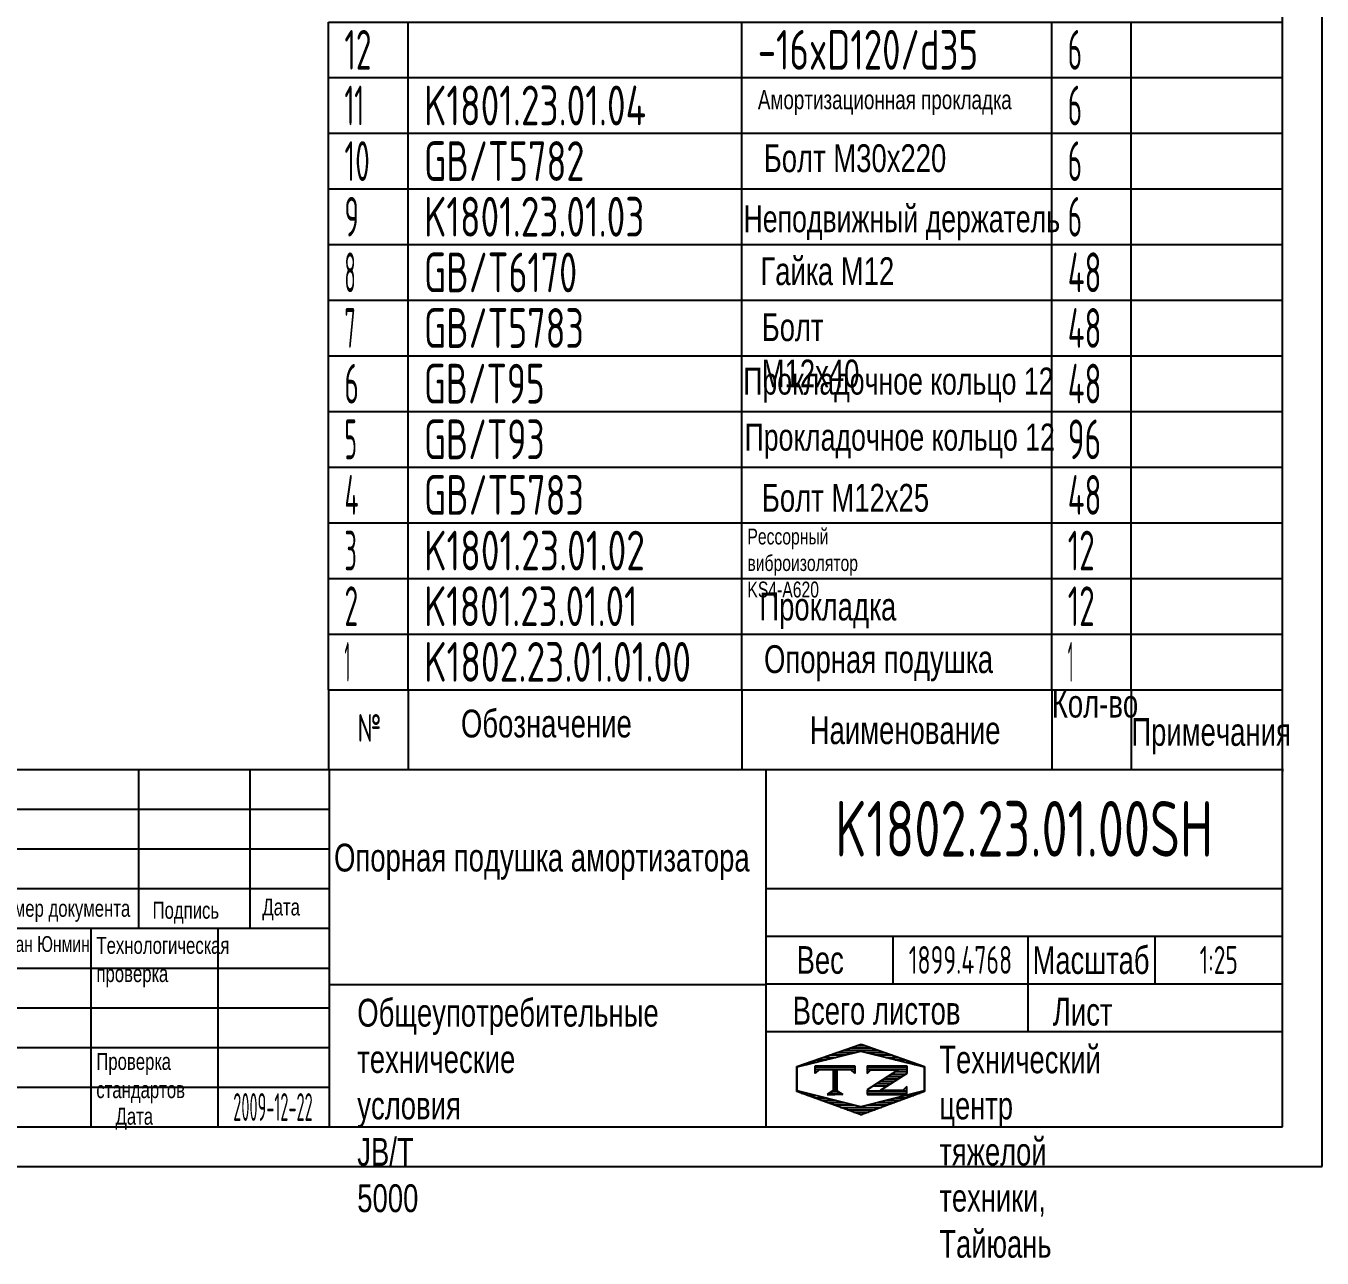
# Model space of a CAD drawing. Header units: millimetres. Extents: x 0 to 10500, y -288 to 7425.
# Drawn here: x 6423 to 10500, y -288 to 3588 of the extents above; entities that cross this region are included whole.
import ezdxf
from ezdxf.enums import TextEntityAlignment as Align

# ---------------------------------------------------------------- set-up
doc = ezdxf.new("R2010")
doc.units = ezdxf.units.MM
doc.header["$LTSCALE"] = 250
doc.linetypes.add('G', pattern=[2, 1.25, -0.25, 0.25, -0.25])
for name, color, linetype in [('01', 7, 'Continuous'), ('02', 1, 'Continuous'), ('05', 142, 'G'), ('11', 3, 'Continuous'), ('THICK', 7, 'Continuous')]:
    doc.layers.add(name, color=color, linetype=linetype)
doc.styles.get("Standard").update_dxf_attribs({"font": 'isocp', "width": 0.707, "bigfont": 'intecad.shx'})

# ---------------------------------------------------------------- blocks, each defined once
blk = doc.blocks.new('*U166')
at = {"layer": '01'}
for points in [[(415, 5), (415, 292)], [(25, 5), (415, 5)]]:
    blk.add_lwpolyline(points, dxfattribs=at)
at = {"layer": '02'}
for points in [[(420, 0), (420, 297)], [(0, 0), (420, 0)]]:
    blk.add_lwpolyline(points, dxfattribs=at)
blk = doc.blocks.new('*U168')
at = {"layer": '01'}
for p, q in [((0, -175), (0, 0)), ((3000, -175), (3000, 0))]:
    blk.add_line(p, q, dxfattribs=at)
at = {"layer": '02'}
for p, q in [((0, 0), (250, 0)), ((250, -175), (250, 0)), ((250, 0), (1300, 0)), ((1300, -175), (1300, 0)), ((1300, 0), (2275, 0)), ((2275, -175), (2275, 0)), ((2275, 0), (2525, 0)), ((2525, -175), (2525, 0)), ((2525, 0), (3000, 0))]:
    blk.add_line(p, q, dxfattribs=at)
blk = doc.blocks.new('*U169')
at = {"layer": '01'}
for p, q in [((0, -175), (0, 0)), ((3000, -175), (3000, 0))]:
    blk.add_line(p, q, dxfattribs=at)
at = {"layer": '02'}
for p, q in [((0, 0), (250, 0)), ((250, -175), (250, 0)), ((250, 0), (1300, 0)), ((1300, -175), (1300, 0)), ((1300, 0), (2275, 0)), ((2275, -175), (2275, 0)), ((2275, 0), (2525, 0)), ((2525, -175), (2525, 0)), ((2525, 0), (3000, 0))]:
    blk.add_line(p, q, dxfattribs=at)
blk = doc.blocks.new('*U170')
at = {"layer": '01'}
for p, q in [((0, -175), (0, 0)), ((3000, -175), (3000, 0))]:
    blk.add_line(p, q, dxfattribs=at)
at = {"layer": '02'}
for p, q in [((0, 0), (250, 0)), ((250, -175), (250, 0)), ((250, 0), (1300, 0)), ((1300, -175), (1300, 0)), ((1300, 0), (2275, 0)), ((2275, -175), (2275, 0)), ((2275, 0), (2525, 0)), ((2525, -175), (2525, 0)), ((2525, 0), (3000, 0))]:
    blk.add_line(p, q, dxfattribs=at)
blk = doc.blocks.new('*U171')
at = {"layer": '01'}
for p, q in [((0, -175), (0, 0)), ((3000, -175), (3000, 0))]:
    blk.add_line(p, q, dxfattribs=at)
at = {"layer": '02'}
for p, q in [((0, 0), (250, 0)), ((250, -175), (250, 0)), ((250, 0), (1300, 0)), ((1300, -175), (1300, 0)), ((1300, 0), (2275, 0)), ((2275, -175), (2275, 0)), ((2275, 0), (2525, 0)), ((2525, -175), (2525, 0)), ((2525, 0), (3000, 0))]:
    blk.add_line(p, q, dxfattribs=at)
blk = doc.blocks.new('*U172')
at = {"layer": '01'}
for p, q in [((0, -175), (0, 0)), ((3000, -175), (3000, 0))]:
    blk.add_line(p, q, dxfattribs=at)
at = {"layer": '02'}
for p, q in [((0, 0), (250, 0)), ((250, -175), (250, 0)), ((250, 0), (1300, 0)), ((1300, -175), (1300, 0)), ((1300, 0), (2275, 0)), ((2275, -175), (2275, 0)), ((2275, 0), (2525, 0)), ((2525, -175), (2525, 0)), ((2525, 0), (3000, 0))]:
    blk.add_line(p, q, dxfattribs=at)
blk = doc.blocks.new('*U173')
at = {"layer": '01'}
for p, q in [((0, -175), (0, 0)), ((3000, -175), (3000, 0))]:
    blk.add_line(p, q, dxfattribs=at)
at = {"layer": '02'}
for p, q in [((0, 0), (250, 0)), ((250, -175), (250, 0)), ((250, 0), (1300, 0)), ((1300, -175), (1300, 0)), ((1300, 0), (2275, 0)), ((2275, -175), (2275, 0)), ((2275, 0), (2525, 0)), ((2525, -175), (2525, 0)), ((2525, 0), (3000, 0))]:
    blk.add_line(p, q, dxfattribs=at)
blk = doc.blocks.new('*U174')
at = {"layer": '01'}
for p, q in [((0, -175), (0, 0)), ((3000, -175), (3000, 0))]:
    blk.add_line(p, q, dxfattribs=at)
at = {"layer": '02'}
for p, q in [((0, 0), (250, 0)), ((250, -175), (250, 0)), ((250, 0), (1300, 0)), ((1300, -175), (1300, 0)), ((1300, 0), (2275, 0)), ((2275, -175), (2275, 0)), ((2275, 0), (2525, 0)), ((2525, -175), (2525, 0)), ((2525, 0), (3000, 0))]:
    blk.add_line(p, q, dxfattribs=at)
blk = doc.blocks.new('*U175')
at = {"layer": '01'}
for p, q in [((0, -175), (0, 0)), ((3000, -175), (3000, 0))]:
    blk.add_line(p, q, dxfattribs=at)
at = {"layer": '02'}
for p, q in [((0, 0), (250, 0)), ((250, -175), (250, 0)), ((250, 0), (1300, 0)), ((1300, -175), (1300, 0)), ((1300, 0), (2275, 0)), ((2275, -175), (2275, 0)), ((2275, 0), (2525, 0)), ((2525, -175), (2525, 0)), ((2525, 0), (3000, 0))]:
    blk.add_line(p, q, dxfattribs=at)
blk = doc.blocks.new('*U176')
at = {"layer": '01'}
for p, q in [((0, -175), (0, 0)), ((3000, -175), (3000, 0))]:
    blk.add_line(p, q, dxfattribs=at)
at = {"layer": '02'}
for p, q in [((0, 0), (250, 0)), ((250, -175), (250, 0)), ((250, 0), (1300, 0)), ((1300, -175), (1300, 0)), ((1300, 0), (2275, 0)), ((2275, -175), (2275, 0)), ((2275, 0), (2525, 0)), ((2525, -175), (2525, 0)), ((2525, 0), (3000, 0))]:
    blk.add_line(p, q, dxfattribs=at)
blk = doc.blocks.new('*U177')
at = {"layer": '01'}
for p, q in [((0, -175), (0, 0)), ((3000, -175), (3000, 0))]:
    blk.add_line(p, q, dxfattribs=at)
at = {"layer": '02'}
for p, q in [((0, 0), (250, 0)), ((250, -175), (250, 0)), ((250, 0), (1300, 0)), ((1300, -175), (1300, 0)), ((1300, 0), (2275, 0)), ((2275, -175), (2275, 0)), ((2275, 0), (2525, 0)), ((2525, -175), (2525, 0)), ((2525, 0), (3000, 0))]:
    blk.add_line(p, q, dxfattribs=at)
blk = doc.blocks.new('*U178')
at = {"layer": '01'}
for p, q in [((0, -175), (0, 0)), ((3000, -175), (3000, 0))]:
    blk.add_line(p, q, dxfattribs=at)
at = {"layer": '02'}
for p, q in [((0, 0), (250, 0)), ((250, -175), (250, 0)), ((250, 0), (1300, 0)), ((1300, -175), (1300, 0)), ((1300, 0), (2275, 0)), ((2275, -175), (2275, 0)), ((2275, 0), (2525, 0)), ((2525, -175), (2525, 0)), ((2525, 0), (3000, 0))]:
    blk.add_line(p, q, dxfattribs=at)
blk = doc.blocks.new('*U179')
at = {"layer": '01'}
for p, q in [((0, -175), (0, 0)), ((3000, -175), (3000, 0))]:
    blk.add_line(p, q, dxfattribs=at)
at = {"layer": '02'}
for p, q in [((0, 0), (250, 0)), ((250, -175), (250, 0)), ((250, 0), (1300, 0)), ((1300, -175), (1300, 0)), ((1300, 0), (2275, 0)), ((2275, -175), (2275, 0)), ((2275, 0), (2525, 0)), ((2525, -175), (2525, 0)), ((2525, 0), (3000, 0))]:
    blk.add_line(p, q, dxfattribs=at)
blk = doc.blocks.new('*X194')
at = {"color": 0}
for p, q in [((127.06, 7.8), (132.06, 7.8)), ((127.06, 7.5), (132.06, 7.5)), ((127.06, 7.2), (127.32, 7.2)), ((129.7, 6.6), (131.51, 6.6)), ((130.16, 6.9), (131.98, 6.9)), ((130.62, 7.2), (132.06, 7.2)), ((127.84, 5.4), (129.64, 5.4)), ((128.3, 5.7), (130.1, 5.7)), ((128.77, 6), (130.57, 6)), ((129.23, 6.3), (131.04, 6.3))]:
    blk.add_line(p, q, dxfattribs=at)
blk = doc.blocks.new('*X195')
at = {"color": 0}
for p, q in [((131.84, 5.1), (132.06, 5.1)), ((127.06, 4.8), (132.06, 4.8)), ((127.06, 4.5), (132.06, 4.5))]:
    blk.add_line(p, q, dxfattribs=at)
blk = doc.blocks.new('*X193')
at = {"color": 0}
for p, q in [((122.34, 4.5), (123.72, 4.5)), ((122.82, 4.8), (123.24, 4.8))]:
    blk.add_line(p, q, dxfattribs=at)
blk = doc.blocks.new('*X192')
at = {"color": 0}
for p, q in [((120.53, 7.8), (125.53, 7.8)), ((120.53, 7.5), (125.53, 7.5)), ((120.53, 7.2), (120.79, 7.2)), ((125.27, 7.2), (125.53, 7.2))]:
    blk.add_line(p, q, dxfattribs=at)
blk = doc.blocks.new('*X191')
at = {"color": 0}
for p, q in [((124.1, 9.9), (128.52, 9.9)), ((124.97, 10.2), (127.67, 10.2)), ((125.83, 10.5), (126.82, 10.5)), ((119.8, 8.4), (120.72, 8.4)), ((120.66, 8.7), (121.92, 8.7)), ((121.52, 9), (123.12, 9)), ((122.38, 9.3), (124.32, 9.3)), ((123.24, 9.6), (125.52, 9.6)), ((127.02, 9.6), (129.37, 9.6)), ((128.22, 9.3), (130.22, 9.3)), ((129.42, 9), (131.07, 9)), ((130.62, 8.7), (131.92, 8.7)), ((131.82, 8.4), (132.77, 8.4)), ((118.22, 7.8), (118.32, 7.8)), ((118.22, 7.5), (118.27, 7.5)), ((118.22, 7.2), (118.27, 7.2)), ((118.22, 6.9), (118.27, 6.9)), ((118.22, 6.6), (118.27, 6.6)), ((118.94, 8.1), (119.52, 8.1)), ((133.02, 8.1), (133.62, 8.1)), ((134.22, 7.8), (134.32, 7.8)), ((134.27, 7.5), (134.32, 7.5)), ((134.27, 7.2), (134.32, 7.2)), ((134.27, 6.9), (134.32, 6.9)), ((134.27, 6.6), (134.32, 6.6)), ((118.22, 6.3), (118.27, 6.3)), ((118.22, 6), (118.27, 6)), ((118.22, 5.7), (118.27, 5.7)), ((118.22, 5.4), (118.27, 5.4)), ((118.22, 5.1), (118.27, 5.1)), ((134.27, 6.3), (134.32, 6.3)), ((134.27, 6), (134.32, 6)), ((134.27, 5.7), (134.32, 5.7)), ((134.27, 5.4), (134.32, 5.4)), ((134.27, 5.1), (134.32, 5.1)), ((118.22, 4.8), (118.27, 4.8)), ((118.79, 4.5), (119.42, 4.5)), ((119.61, 4.2), (120.62, 4.2)), ((120.43, 3.9), (121.82, 3.9)), ((121.26, 3.6), (123.02, 3.6)), ((122.08, 3.3), (124.22, 3.3)), ((128.32, 3.3), (130.51, 3.3)), ((129.52, 3.6), (131.32, 3.6)), ((130.72, 3.9), (132.14, 3.9)), ((131.92, 4.2), (132.95, 4.2)), ((133.12, 4.5), (133.76, 4.5)), ((134.27, 4.8), (134.32, 4.8)), ((122.91, 3), (125.42, 3)), ((123.73, 2.7), (128.89, 2.7)), ((124.55, 2.4), (128.07, 2.4)), ((125.38, 2.1), (127.26, 2.1)), ((126.2, 1.8), (126.45, 1.8)), ((127.12, 3), (129.7, 3))]:
    blk.add_line(p, q, dxfattribs=at)

msp = doc.modelspace()

# ---------------------------------------------------------------- linework, layer by layer
at = {"layer": '01'}
for p, q in [((7375, 1500), (10375, 1500)), ((7375, 1500), (7375, 1248.985)), ((7625, 1500), (7625, 1248.985)), ((8675, 1500), (8675, 1248.985)), ((9650, 1500), (9650, 1248.985)), ((9900, 1500), (9900, 1248.985))]:
    msp.add_line(p, q, dxfattribs=at)
for p in [(10375, 1250), (10375, 1246.4), (10375, 1243.87), (10375, 1243.423)]:
    msp.add_point(p, dxfattribs=at)
at = {"layer": 'THICK'}
for p, q in [((5875.651, 1248.985), (10375, 1248.985)), ((6778.248, 749.436), (6778.248, 1248.985)), ((7127.932, 749.436), (7127.932, 1248.985)), ((7377.707, 125), (7377.707, 1248.985)), ((8751.466, 125), (8751.466, 1248.985)), ((10375, 125), (10375, 1248.985)), ((5879.06, 874.323), (7377.707, 874.323)), ((8751.466, 874.323), (10375, 874.323)), ((5879.06, 749.436), (7377.707, 749.436)), ((6628.383, 125), (6628.383, 749.436)), ((7028.023, 125), (7028.023, 749.436)), ((8751.466, 724.459), (10375, 724.459)), ((9151.105, 574.594), (9151.105, 724.459)), ((9575.722, 424.729), (9575.722, 724.459)), ((9975.361, 574.594), (9975.361, 724.459)), ((7377.707, 572.429), (8751.466, 572.429)), ((8751.466, 574.594), (10375, 574.594)), ((8751.466, 424.729), (10375, 424.729)), ((5879.06, 125), (10375, 125))]:
    msp.add_line(p, q, dxfattribs=at)
at = {"layer": 'THICK', "color": 3}
for p, q in [((5879.06, 1124.098), (7377.707, 1124.098)), ((5879.06, 999.211), (7377.707, 999.211)), ((5879.06, 624.549), (7377.707, 624.549)), ((5879.06, 499.662), (7377.707, 499.662)), ((5879.06, 374.774), (7377.707, 374.774)), ((8847.681, 314.981), (9050.124, 385.491)), ((9050.124, 385.491), (9249.938, 314.981)), ((8848.996, 313.393), (9048.815, 363.348)), ((9048.815, 363.348), (9248.635, 313.393)), ((8847.681, 236.457), (8847.681, 314.981)), ((8848.996, 238.46), (8848.996, 313.393)), ((8905.419, 292.332), (8905.419, 317.309)), ((8905.419, 317.309), (9030.307, 317.309)), ((8917.908, 304.821), (8905.419, 292.332)), ((9017.818, 304.821), (8917.908, 304.821)), ((8962.398, 304.94), (8962.398, 236.432)), ((8967.861, 304.94), (8967.861, 236.432)), ((8974.105, 304.94), (8974.105, 236.432)), ((9030.307, 292.332), (9017.818, 304.821)), ((9030.307, 317.309), (9030.307, 292.332)), ((9068.549, 317.309), (9068.549, 292.332)), ((9068.549, 317.309), (9193.436, 317.309)), ((9068.549, 292.332), (9081.038, 304.821)), ((9166.895, 304.821), (9068.549, 241.19)), ((9081.038, 304.821), (9166.895, 304.821)), ((9193.433, 292.57), (9129.451, 251.622)), ((9193.436, 317.309), (9193.436, 292.332)), ((9248.635, 313.393), (9248.635, 238.46)), ((9249.938, 314.981), (9249.938, 236.457)), ((5879.06, 249.887), (7377.707, 249.887)), ((9129.451, 251.622), (9110.363, 239.406)), ((9193.433, 251.895), (9180.944, 239.406)), ((9193.433, 226.917), (9193.433, 251.895)), ((9050.124, 162.741), (8847.681, 236.457)), ((9048.815, 188.505), (8848.996, 238.46)), ((8967.861, 242.141), (8943.665, 226.917)), ((8943.665, 226.917), (8967.861, 226.917)), ((8967.861, 242.141), (8992.058, 226.917)), ((8992.058, 226.917), (8967.861, 226.917)), ((9248.635, 238.46), (9048.815, 188.505)), ((9249.938, 236.457), (9050.124, 162.741)), ((9068.549, 241.19), (9068.549, 226.917)), ((9068.549, 226.917), (9193.433, 226.917)), ((9180.944, 239.406), (9110.363, 239.406))]:
    msp.add_line(p, q, dxfattribs=at)

# ---------------------------------------------------------------- block references
at = {"layer": '01', "xscale": 25, "yscale": 25, "zscale": 25}
msp.add_blockref('*U166', (0, 0), dxfattribs=at)
at = {"layer": '01'}
for name, p in [('*U179', (7375, 3600)), ('*U178', (7375, 3425)), ('*U177', (7375, 3250)), ('*U176', (7375, 3075)), ('*U175', (7375, 2900)), ('*U174', (7375, 2725)), ('*U173', (7375, 2550)), ('*U172', (7375, 2375)), ('*U171', (7375, 2200)), ('*U170', (7375, 2025)), ('*U169', (7375, 1850)), ('*U168', (7375, 1675))]:
    msp.add_blockref(name, p, dxfattribs=at)
at = {"layer": 'THICK', "color": 3, "xscale": 24.97744388268302, "yscale": 24.97744388267324, "zscale": 24.97744388267331}
for name in ['*X191', '*X192', '*X194', '*X195', '*X193']:
    msp.add_blockref(name, (5894.857, 118.897), dxfattribs=at)

# ---------------------------------------------------------------- texts
at = {"insert": (6324.33, 725.022), "char_height": 49.84, "attachment_point": 1}
msp.add_mtext('{\\fArial|b0|i0|c204|p34;\\C3;Чжан Юнмин}', dxfattribs=at)
at = {"layer": '01', "attachment_point": 1}
for s, insert, char_height in [('{\\fArial|b0|i0|c204|p34;\\C3;Амортизационная прокладка}', (8725.333, 3385.816), 60), ('{\\fArial|b0|i0|c204|p34;\\C3;Болт М30х220}', (8743.706, 3215.358), 87.5), ('{\\fArial|b0|i0|c204|p34;\\C3;Неподвижный держатель}', (8680.048, 3023.921), 85), ('{\\fArial|b0|i0|c204|p34;\\C3;Гайка М12}', (8733.141, 2860.024), 87.5), ('{\\fArial|b0|i0|c204|p34;\\C3;Прокладочное кольцо 12}', (8679.249, 2513.237), 85), ('{\\fArial|b0|i0|c204|p34;\\C3;Прокладочное кольцо 12}', (8683.343, 2337.012), 85), ('{\\fArial|b0|i0|c204|p34;\\C3;Болт М12х25}', (8737.807, 2147.315), 87.5), ('{\\fArial|b0|i0|c204|p34;\\C3;Прокладка}', (8729.935, 1805.312), 87.5), ('{\\fArial|b0|i0|c204|p34;\\C3;Опорная подушка}', (8744.654, 1639.871), 87.5), ('{\\fArial|b0|i0|c204|p34;Кол-во}', (9650, 1500), 87.5), ('{\\fArial|b0|i0|c204|p34;Обозначение}', (7791.368, 1437.301), 87.5), ('{\\Fisocp,intecad|c204;№}', (7465.969, 1423.368), 87.5), ('{\\fArial|b0|i0|c204|p34;Наименование}', (8888.427, 1416.401), 87.5), ('{\\fArial|b0|i0|c204|p34;Примечания}', (9900, 1411.008), 87.5), ('{\\fArial|b0|i0|c204|p34;\\C3;Опорная подушка амортизатора}', (7392.19, 1015.739), 87.5), ('{\\fArial|b0|i0|c204|p34;Номер документа}', (6317.505, 839.018), 53.25823), ('{\\fArial|b0|i0|c204|p34;Подпись}', (6821.27, 832.878), 53.25823), ('{\\fArial|b0|i0|c204|p34;Дата}', (7166.694, 843.089), 53.25823), ('{\\fArial|b0|i0|c204|p34;Технологическая\\Pпроверка}', (6644.745, 722.484), 53.25823), ('{\\fArial|b0|i0|c204|p34;Вес}', (8847.406, 693.444), 86.98845), ('{\\fArial|b0|i0|c204|p34;Всего листов}', (8834.724, 534.405), 87.5), ('{\\fArial|b0|i0|c204|p34;Лист}', (9653.194, 531.107), 87.5), ('{\\fArial|b0|i0|c204|p34;Проверка\\Pстандартов}', (6644.235, 357.421), 53.25823), ('{\\fArial|b0|i0|c204|p34;Дата}', (6704.746, 184.994), 53.25823)]:
    msp.add_mtext(s, dxfattribs=dict(at, insert=insert, char_height=char_height))
for s, insert, char_height, width in [('{\\fArial|b0|i0|c204|p34;\\C3;Болт М12х40}', (8737.287, 2683.991), 87.5, 2.07275), ('{\\fArial|b0|i0|c204|p34;\\C3;Рессорный виброизолятор \\fArial|b0|i0|c0|p34;KS4-A620}', (8692.389, 2006.713), 50, 2.32973), ('{\\fArial|b0|i0|c204|p34;Общеупотребительные\\Pтехнические условия \\fArial|b0|i0|c0|p34;JB/T 5000}', (7465.107, 527.81), 87.5, 3.30028), ('{\\fArial|b0|i0|c204|p34;Технический центр\\Pтяжелой техники, Тайюань}', (9296.332, 380.584), 86.98845, 4.08786)]:
    msp.add_mtext(s, dxfattribs=dict(at, insert=insert, char_height=char_height, width=width))
at = {"layer": '05', "insert": (9589.455, 693.033), "char_height": 87.02326, "attachment_point": 1}
msp.add_mtext('{\\fArial|b0|i0|c204|p34;\\C0;Масштаб}', dxfattribs=at)
at = {"layer": '11'}
for s, height, width, p, p2 in [('12', 125, 0.611465, (7425, 3450), (7509.845, 3450)), ('-16xD120/d35', 125, 0.69373, (8725, 3450), (9417.986, 3450)), ('6', 125, 0.600695, (9700, 3450), (9745.023, 3450)), ('11', 125, 0.582235, (7425, 3275), (7486.863, 3275)), ('K1801.23.01.04', 125, 0.693834, (7675, 3275), (8373.604, 3275)), ('6', 125, 0.600695, (9700, 3275), (9745.023, 3275)), ('10', 125, 0.606076, (7425, 3100), (7504.607, 3100)), ('GB/T5782', 125, 0.695048, (7675, 3100), (8179.783, 3100)), ('6', 125, 0.600695, (9700, 3100), (9745.023, 3100)), ('9', 125, 0.579528, (7425, 2925), (7470.029, 2925)), ('K1801.23.01.03', 125, 0.693738, (7675, 2925), (8368.427, 2925)), ('6', 125, 0.600695, (9700, 2925), (9745.023, 2925)), ('8', 125, 0.514182, (7425, 2750), (7460.35, 2750)), ('GB/T6170', 125, 0.694489, (7675, 2750), (8156.87, 2750)), ('48', 125, 0.628444, (9700, 2750), (9806.05, 2750)), ('7', 125, 0.514182, (7425, 2575), (7460.35, 2575)), ('GB/T5783', 125, 0.695009, (7675, 2575), (8178.136, 2575)), ('48', 125, 0.628444, (9700, 2575), (9806.05, 2575)), ('6', 125, 0.600695, (7425, 2400), (7470.023, 2400)), ('GB/T95', 125, 0.691199, (7675, 2400), (8054.72, 2400)), ('48', 125, 0.628444, (9700, 2400), (9806.05, 2400)), ('5', 125, 0.527686, (7425, 2225), (7464.011, 2225)), ('GB/T93', 125, 0.691199, (7675, 2225), (8054.72, 2225)), ('96', 125, 0.646195, (9700, 2225), (9805.257, 2225)), ('4', 125, 0.543846, (7425, 2050), (7469.188, 2050)), ('GB/T5783', 125, 0.695009, (7675, 2050), (8178.136, 2050)), ('48', 125, 0.628444, (9700, 2050), (9806.05, 2050)), ('3', 125, 0.527686, (7425, 1875), (7464.011, 1875)), ('K1801.23.01.02', 125, 0.693769, (7675, 1875), (8370.075, 1875)), ('12', 125, 0.611465, (9700, 1875), (9784.845, 1875)), ('2', 125, 0.562593, (7425, 1700), (7467.902, 1700)), ('K1801.23.01.01', 125, 0.693325, (7675, 1700), (8347.092, 1700)), ('12', 125, 0.611465, (9700, 1700), (9784.845, 1700)), ('1', 125, 0.404, (7425, 1525), (7442.675, 1525)), ('K1802.23.01.01.00', 125, 0.696017, (7675, 1525), (8515.074, 1525)), ('1', 125, 0.404, (9700, 1525), (9717.675, 1525)), ('K1802.23.01.00SH', 175, 0.696129, (8968.311, 975), (10156.689, 975)), ('1899.4768', 87.5, 0.656584, (9200, 606.25), (9525, 606.25)), ('1:25', 87.5, 0.656293, (10114.949, 606.25), (10235.051, 606.25)), ('2009-12-22', 87.5, 0.425578, (7075, 143.75), (7325, 143.75))]:
    msp.add_text(s, height=height, dxfattribs=dict(at, width=width)).set_placement(p, p2, align=Align.FIT)

doc.saveas('drawing.dxf')
